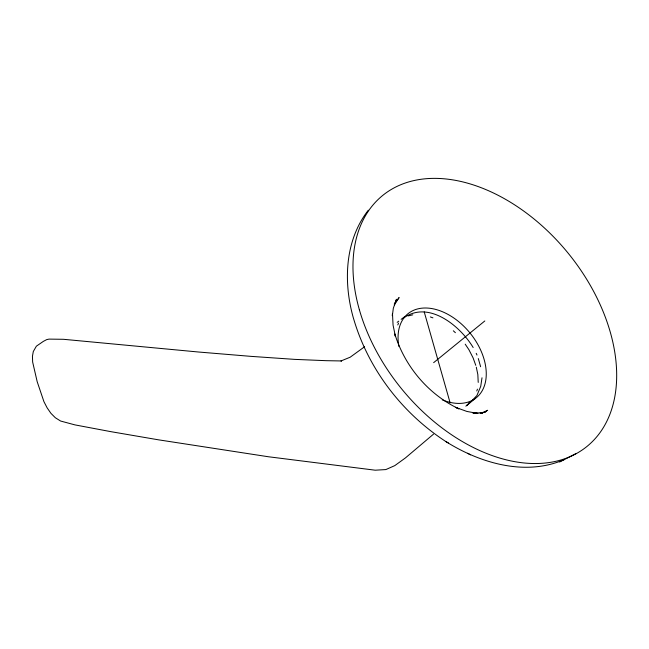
<?xml version="1.0" encoding="UTF-8"?>
<svg xmlns="http://www.w3.org/2000/svg" width="649" height="649" viewBox="0 0 649 649"><rect width="100%" height="100%" fill="white"/><g stroke="black" fill="none" stroke-linecap="round" stroke-linejoin="round"><path stroke-width="0.97" d="M392.288 315.455L392.483 313.475L393.059 325.108L395.403 336.352M392.361 315.649L393.326 308.267L396.498 299.27L394.389 304.827L399.103 297.558L394.235 304.13M482.004 377.783L480.739 386.301L476.91 395.549L471.02 401.617M476.788 390.982L477.437 389.149M397.78 324.946L398.551 323.097M368.316 210.211C344.733 240.463 343.24 282.047 353.299 317.75L354.184 320.663C369.208 370.287 402.745 413.591 446.147 441.742L448.402 442.951M403.134 318.383C428.105 299.522 460.1 325.741 473.162 347.515M471.669 400.96L467.037 405.179L474.881 398.786M465.852 406.185L470.363 402.291L468.619 403.061M433.524 434.14L405.414 457.934L394.779 465.625L385.847 469.576L375.219 470.201L268.37 456.75L158.405 439.811L110.914 431.666L74.927 424.884L60.625 421.039L55.343 417.745L50.898 413.291L47.15 407.872L43.945 401.699L37.188 381.709L32.645 362.028L32.45 356.277L33.302 351.507L36.376 346.185L43.361 341.374L46.769 339.581L49.048 339.111L63.497 339.297L198.659 352.026L251.025 356.366L294.703 359.376L326.212 360.682L341.552 360.958L340.944 360.974L350.176 357.21L364.6 346.736M433.637 362.661L484.811 320.963M397.172 322.358L398.762 321.158M401.139 319.357L405.098 316.363M484.138 412.302L487.642 410.273L481.882 413.251M446.147 441.742C480.495 463.281 525.658 476.528 564.443 459.492M559.576 462.023L576.296 453.391M483.951 412.504L485.801 411.709L480.017 413.064M408.156 315.909L412.764 314.83M480.885 413.137L482.767 412.837L472.829 412.934L478.013 413.486L466.882 411.442L455.493 407.312L458.892 408.87C428.299 394.349 404.725 366.296 394.843 333.992L395.411 336.466M430.352 316.931L432.932 317.864M467.596 453.262L470.574 454.868M453.326 330.795L455.395 332.702M465.211 344.181L468.894 349.665L473.097 357.899L475.774 365.33M476.204 353.332L476.991 355.035M478.297 358.548L480.625 366.717M424.219 311.885L450.138 402.891M476.301 367.18L477.834 374.514L478.224 382.407M398.9 346.436A54.135 35.93 50.8 0 1 436.396 309.605A54.135 35.93 50.8 0 1 486.166 370.944A54.135 35.93 50.8 0 1 442.245 399.849M359.351 309.678A161.804 107.401 50.8 0 0 582.607 449.716A161.804 107.401 50.8 0 0 512.467 203.486A161.804 107.401 50.8 0 0 359.351 309.678"/></g></svg>
